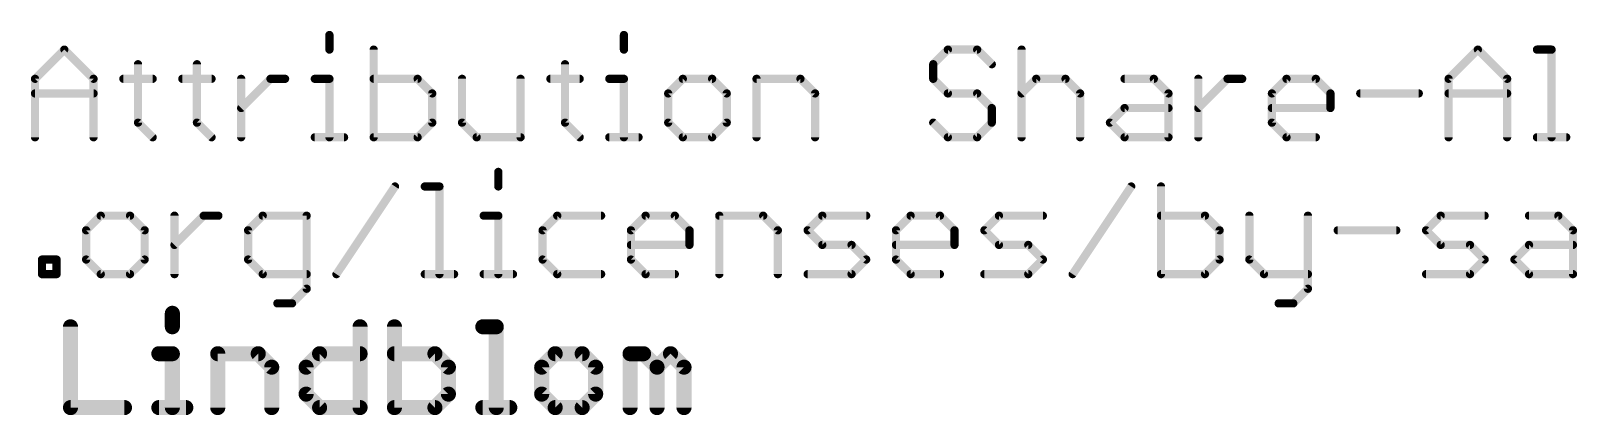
# Model space of a CAD drawing. Extents: x -33 to 74, y -20 to 37.
# Drawn here: x 23.19 to 51.84, y -19.05 to -11.92 of the extents above; entities that cross this region are included whole.
import ezdxf

# ---------------------------------------------------------------- set-up
doc = ezdxf.new("R2010")
doc.units = 0
doc.layers.add('51', color=53, linetype='CONTINUOUS')

msp = doc.modelspace()

# ---------------------------------------------------------------- linework, layer by layer
at = {"layer": '51'}
for points, const_width in [([(28.7207, -11.9956), (28.7207, -12.2668)], 0.1524), ([(34.1779, -11.9956), (34.1779, -12.2668)], 0.1524), ([(23.2652, -12.8091), (23.8076, -12.2668)], 0.1524), ([(23.8076, -12.2668), (24.3499, -12.8091)], 0.1524), ([(29.541, -12.2668), (29.541, -13.8938)], 0.1524), ([(40.1808, -12.2668), (39.9097, -12.538)], 0.1524), ([(40.7231, -12.2668), (40.1808, -12.2668)], 0.1524), ([(40.9943, -12.538), (40.7231, -12.2668)], 0.1524), ([(41.5468, -12.2668), (41.5468, -13.8938)], 0.1524), ([(49.4597, -12.8091), (50.0021, -12.2668)], 0.1524), ([(50.0021, -12.2668), (50.5444, -12.8091)], 0.1524), ([(51.0969, -12.2668), (51.3681, -12.2668)], 0.1524), ([(51.3681, -12.2668), (51.3681, -13.8938)], 0.1524), ([(25.1736, -12.538), (25.1736, -13.6226)], 0.1524), ([(26.265, -12.538), (26.265, -13.6226)], 0.1524), ([(33.0865, -12.538), (33.0865, -13.6226)], 0.1524), ([(39.9097, -12.538), (39.9097, -12.8091)], 0.1524), ([(23.2652, -13.8938), (23.2652, -12.8091)], 0.1524), ([(24.3499, -12.8091), (24.3499, -13.8938)], 0.1524), ([(24.9024, -12.8091), (25.4447, -12.8091)], 0.1524), ([(25.9938, -12.8091), (26.5362, -12.8091)], 0.1524), ([(27.0853, -13.8938), (27.0853, -12.8091)], 0.1524), ([(27.0853, -13.3515), (27.6276, -12.8091)], 0.1524), ([(27.6276, -12.8091), (27.8988, -12.8091)], 0.1524), ([(28.4496, -12.8091), (28.7207, -12.8091)], 0.1524), ([(28.7207, -12.8091), (28.7207, -13.8938)], 0.1524), ([(30.3545, -12.8091), (29.541, -12.8091)], 0.1524), ([(30.6257, -13.0803), (30.3545, -12.8091)], 0.1524), ([(31.1782, -12.8091), (31.1782, -13.6226)], 0.1524), ([(32.2628, -13.8938), (32.2628, -12.8091)], 0.1524), ([(32.8153, -12.8091), (33.3576, -12.8091)], 0.1524), ([(33.9067, -12.8091), (34.1779, -12.8091)], 0.1524), ([(34.1779, -12.8091), (34.1779, -13.8938)], 0.1524), ([(35.2693, -12.8091), (34.9982, -13.0803)], 0.1524), ([(35.8117, -12.8091), (35.2693, -12.8091)], 0.1524), ([(36.0828, -13.0803), (35.8117, -12.8091)], 0.1524), ([(36.6353, -13.8938), (36.6353, -12.8091)], 0.1524), ([(36.6353, -12.8091), (37.4488, -12.8091)], 0.1524), ([(37.4488, -12.8091), (37.72, -13.0803)], 0.1524), ([(39.9097, -12.8091), (40.1808, -13.0803)], 0.1524), ([(41.5468, -13.0803), (41.818, -12.8091)], 0.1524), ([(41.818, -12.8091), (42.3603, -12.8091)], 0.1524), ([(42.3603, -12.8091), (42.6315, -13.0803)], 0.1524), ([(43.4551, -12.8091), (43.9975, -12.8091)], 0.1524), ([(43.9975, -12.8091), (44.2686, -13.0803)], 0.1524), ([(44.8211, -13.8938), (44.8211, -12.8091)], 0.1524), ([(44.8211, -13.3515), (45.3635, -12.8091)], 0.1524), ([(45.3635, -12.8091), (45.6346, -12.8091)], 0.1524), ([(46.1854, -13.0803), (46.4566, -12.8091)], 0.1524), ([(46.4566, -12.8091), (46.9989, -12.8091)], 0.1524), ([(46.9989, -12.8091), (47.2701, -13.0803)], 0.1524), ([(49.4597, -13.8938), (49.4597, -12.8091)], 0.1524), ([(50.5444, -12.8091), (50.5444, -13.8938)], 0.1524), ([(23.2652, -13.0803), (24.3499, -13.0803)], 0.1524), ([(30.6257, -13.6226), (30.6257, -13.0803)], 0.1524), ([(34.9982, -13.0803), (34.9982, -13.6226)], 0.1524), ([(36.0828, -13.6226), (36.0828, -13.0803)], 0.1524), ([(37.72, -13.0803), (37.72, -13.8938)], 0.1524), ([(40.1808, -13.0803), (40.7231, -13.0803)], 0.1524), ([(40.7231, -13.0803), (40.9943, -13.3515)], 0.1524), ([(42.6315, -13.0803), (42.6315, -13.8938)], 0.1524), ([(44.2686, -13.0803), (44.2686, -13.8938)], 0.1524), ([(46.1854, -13.6226), (46.1854, -13.0803)], 0.1524), ([(47.2701, -13.0803), (47.2701, -13.3515)], 0.1524), ([(47.8226, -13.0803), (48.9072, -13.0803)], 0.1524), ([(49.4597, -13.0803), (50.5444, -13.0803)], 0.1524), ([(40.9943, -13.3515), (40.9943, -13.6226)], 0.1524), ([(43.184, -13.6226), (43.4551, -13.3515)], 0.1524), ([(43.4551, -13.3515), (44.2686, -13.3515)], 0.1524), ([(47.2701, -13.3515), (46.1854, -13.3515)], 0.1524), ([(25.1736, -13.6226), (25.4447, -13.8938)], 0.1524), ([(26.265, -13.6226), (26.5362, -13.8938)], 0.1524), ([(30.3545, -13.8938), (30.6257, -13.6226)], 0.1524), ([(31.1782, -13.6226), (31.4493, -13.8938)], 0.1524), ([(33.0865, -13.6226), (33.3576, -13.8938)], 0.1524), ([(34.9982, -13.6226), (35.2693, -13.8938)], 0.1524), ([(35.8117, -13.8938), (36.0828, -13.6226)], 0.1524), ([(40.1808, -13.8938), (39.9097, -13.6226)], 0.1524), ([(40.9943, -13.6226), (40.7231, -13.8938)], 0.1524), ([(43.4551, -13.8938), (43.184, -13.6226)], 0.1524), ([(46.4566, -13.8938), (46.1854, -13.6226)], 0.1524), ([(28.4496, -13.8938), (28.9919, -13.8938)], 0.1524), ([(29.541, -13.8938), (30.3545, -13.8938)], 0.1524), ([(31.4493, -13.8938), (32.2628, -13.8938)], 0.1524), ([(33.9067, -13.8938), (34.4491, -13.8938)], 0.1524), ([(35.2693, -13.8938), (35.8117, -13.8938)], 0.1524), ([(40.7231, -13.8938), (40.1808, -13.8938)], 0.1524), ([(44.2686, -13.8938), (43.4551, -13.8938)], 0.1524), ([(46.9989, -13.8938), (46.4566, -13.8938)], 0.1524), ([(51.0969, -13.8938), (51.6392, -13.8938)], 0.1524), ([(31.8506, -14.5356), (31.8506, -14.8068)], 0.1524), ([(28.8508, -16.4338), (29.9355, -14.8068)], 0.1524), ([(30.488, -14.8068), (30.7591, -14.8068)], 0.1524), ([(30.7591, -14.8068), (30.7591, -16.4338)], 0.1524), ([(42.4938, -16.4338), (43.5785, -14.8068)], 0.1524), ([(44.1309, -14.8068), (44.1309, -16.4338)], 0.1524), ([(24.4834, -15.3491), (24.2122, -15.6203)], 0.1524), ([(25.0257, -15.3491), (24.4834, -15.3491)], 0.1524), ([(25.2969, -15.6203), (25.0257, -15.3491)], 0.1524), ([(25.8494, -16.4338), (25.8494, -15.3491)], 0.1524), ([(25.8494, -15.8915), (26.3917, -15.3491)], 0.1524), ([(26.3917, -15.3491), (26.6629, -15.3491)], 0.1524), ([(27.4848, -15.3491), (27.2137, -15.6203)], 0.1524), ([(28.2983, -15.3491), (27.4848, -15.3491)], 0.1524), ([(28.2983, -16.705), (28.2983, -15.3491)], 0.1524), ([(31.5794, -15.3491), (31.8506, -15.3491)], 0.1524), ([(31.8506, -15.3491), (31.8506, -16.4338)], 0.1524), ([(32.942, -15.3491), (32.6709, -15.6203)], 0.1524), ([(33.7555, -15.3491), (32.942, -15.3491)], 0.1524), ([(34.308, -15.6203), (34.5792, -15.3491)], 0.1524), ([(34.5792, -15.3491), (35.1215, -15.3491)], 0.1524), ([(35.1215, -15.3491), (35.3927, -15.6203)], 0.1524), ([(35.9452, -16.4338), (35.9452, -15.3491)], 0.1524), ([(35.9452, -15.3491), (36.7587, -15.3491)], 0.1524), ([(36.7587, -15.3491), (37.0298, -15.6203)], 0.1524), ([(37.5823, -15.6203), (37.8535, -15.3491)], 0.1524), ([(37.8535, -15.3491), (38.667, -15.3491)], 0.1524), ([(39.2195, -15.6203), (39.4906, -15.3491)], 0.1524), ([(39.4906, -15.3491), (40.033, -15.3491)], 0.1524), ([(40.033, -15.3491), (40.3041, -15.6203)], 0.1524), ([(40.8566, -15.6203), (41.1278, -15.3491)], 0.1524), ([(41.1278, -15.3491), (41.9413, -15.3491)], 0.1524), ([(44.9444, -15.3491), (44.1309, -15.3491)], 0.1524), ([(45.2156, -15.6203), (44.9444, -15.3491)], 0.1524), ([(45.7681, -15.3491), (45.7681, -16.1626)], 0.1524), ([(46.8528, -15.3491), (46.8528, -16.705)], 0.1524), ([(49.0424, -15.6203), (49.3136, -15.3491)], 0.1524), ([(49.3136, -15.3491), (50.1271, -15.3491)], 0.1524), ([(50.9507, -15.3491), (51.4931, -15.3491)], 0.1524), ([(51.4931, -15.3491), (51.7642, -15.6203)], 0.1524), ([(24.2122, -15.6203), (24.2122, -16.1626)], 0.1524), ([(25.2969, -16.1626), (25.2969, -15.6203)], 0.1524), ([(27.2137, -15.6203), (27.2137, -16.1626)], 0.1524), ([(32.6709, -15.6203), (32.6709, -16.1626)], 0.1524), ([(34.308, -16.1626), (34.308, -15.6203)], 0.1524), ([(35.3927, -15.6203), (35.3927, -15.8915)], 0.1524), ([(37.0298, -15.6203), (37.0298, -16.4338)], 0.1524), ([(37.8535, -15.8915), (37.5823, -15.6203)], 0.1524), ([(39.2195, -16.1626), (39.2195, -15.6203)], 0.1524), ([(40.3041, -15.6203), (40.3041, -15.8915)], 0.1524), ([(41.1278, -15.8915), (40.8566, -15.6203)], 0.1524), ([(45.2156, -16.1626), (45.2156, -15.6203)], 0.1524), ([(47.4053, -15.6203), (48.4899, -15.6203)], 0.1524), ([(49.3136, -15.8915), (49.0424, -15.6203)], 0.1524), ([(51.7642, -15.6203), (51.7642, -16.4338)], 0.1524), ([(35.3927, -15.8915), (34.308, -15.8915)], 0.1524), ([(38.3958, -15.8915), (37.8535, -15.8915)], 0.1524), ([(38.667, -16.1626), (38.3958, -15.8915)], 0.1524), ([(40.3041, -15.8915), (39.2195, -15.8915)], 0.1524), ([(41.6701, -15.8915), (41.1278, -15.8915)], 0.1524), ([(41.9413, -16.1626), (41.6701, -15.8915)], 0.1524), ([(49.8559, -15.8915), (49.3136, -15.8915)], 0.1524), ([(50.1271, -16.1626), (49.8559, -15.8915)], 0.1524), ([(50.6796, -16.1626), (50.9507, -15.8915)], 0.1524), ([(50.9507, -15.8915), (51.7642, -15.8915)], 0.1524), ([(23.3936, -16.4338), (23.3936, -16.1626)], 0.1524), ([(23.3936, -16.1626), (23.6648, -16.1626)], 0.1524), ([(23.6648, -16.1626), (23.6648, -16.4338)], 0.1524), ([(24.2122, -16.1626), (24.4834, -16.4338)], 0.1524), ([(25.0257, -16.4338), (25.2969, -16.1626)], 0.1524), ([(27.2137, -16.1626), (27.4848, -16.4338)], 0.1524), ([(32.6709, -16.1626), (32.942, -16.4338)], 0.1524), ([(34.5792, -16.4338), (34.308, -16.1626)], 0.1524), ([(38.3958, -16.4338), (38.667, -16.1626)], 0.1524), ([(39.4906, -16.4338), (39.2195, -16.1626)], 0.1524), ([(41.6701, -16.4338), (41.9413, -16.1626)], 0.1524), ([(44.9444, -16.4338), (45.2156, -16.1626)], 0.1524), ([(45.7681, -16.1626), (46.0393, -16.4338)], 0.1524), ([(49.8559, -16.4338), (50.1271, -16.1626)], 0.1524), ([(50.9507, -16.4338), (50.6796, -16.1626)], 0.1524), ([(23.6648, -16.4338), (23.3936, -16.4338)], 0.1524), ([(24.4834, -16.4338), (25.0257, -16.4338)], 0.1524), ([(27.4848, -16.4338), (28.2983, -16.4338)], 0.1524), ([(30.488, -16.4338), (31.0303, -16.4338)], 0.1524), ([(31.5794, -16.4338), (32.1217, -16.4338)], 0.1524), ([(32.942, -16.4338), (33.7555, -16.4338)], 0.1524), ([(35.1215, -16.4338), (34.5792, -16.4338)], 0.1524), ([(37.5823, -16.4338), (38.3958, -16.4338)], 0.1524), ([(40.033, -16.4338), (39.4906, -16.4338)], 0.1524), ([(40.8566, -16.4338), (41.6701, -16.4338)], 0.1524), ([(44.1309, -16.4338), (44.9444, -16.4338)], 0.1524), ([(46.0393, -16.4338), (46.8528, -16.4338)], 0.1524), ([(49.0424, -16.4338), (49.8559, -16.4338)], 0.1524), ([(51.7642, -16.4338), (50.9507, -16.4338)], 0.1524), ([(27.756, -16.9761), (28.0272, -16.9761)], 0.1524), ([(28.0272, -16.9761), (28.2983, -16.705)], 0.1524), ([(46.5816, -16.9761), (46.3104, -16.9761)], 0.1524), ([(46.8528, -16.705), (46.5816, -16.9761)], 0.1524), ([(25.8097, -17.1604), (25.8097, -17.4104)], 0.2794), ([(23.9226, -17.4104), (23.9226, -18.9103)], 0.2794), ([(29.2883, -17.4104), (29.2883, -18.9103)], 0.2794), ([(29.9255, -17.4104), (29.9255, -18.9103)], 0.2794), ([(31.5627, -17.4104), (31.8126, -17.4104)], 0.2794), ([(31.8126, -17.4104), (31.8126, -18.9103)], 0.2794), ([(25.5598, -17.9104), (25.8097, -17.9104)], 0.2794), ([(25.8097, -17.9104), (25.8097, -18.9103)], 0.2794), ([(26.6512, -18.9103), (26.6512, -17.9104)], 0.2794), ([(26.6512, -17.9104), (27.4011, -17.9104)], 0.2794), ([(27.4011, -17.9104), (27.6511, -18.1604)], 0.2794), ([(27.6511, -18.1604), (27.6511, -18.9103)], 0.2794), ([(28.2884, -18.1604), (28.5383, -17.9104)], 0.2794), ([(28.2884, -18.6603), (28.2884, -18.1604)], 0.2794), ([(28.5383, -17.9104), (29.2883, -17.9104)], 0.2794), ([(30.6755, -17.9104), (29.9255, -17.9104)], 0.2794), ([(30.9254, -18.1604), (30.6755, -17.9104)], 0.2794), ([(30.9254, -18.6603), (30.9254, -18.1604)], 0.2794), ([(32.9041, -17.9104), (32.6541, -18.1604)], 0.2794), ([(32.6541, -18.1604), (32.6541, -18.6603)], 0.2794), ([(33.404, -17.9104), (32.9041, -17.9104)], 0.2794), ([(33.654, -18.1604), (33.404, -17.9104)], 0.2794), ([(33.654, -18.6603), (33.654, -18.1604)], 0.2794), ([(34.2913, -18.9103), (34.2913, -17.9104)], 0.2794), ([(34.2913, -17.9104), (34.5412, -17.9104)], 0.2794), ([(34.5412, -17.9104), (34.7912, -18.1604)], 0.2794), ([(34.7912, -18.1604), (35.0412, -17.9104)], 0.2794), ([(34.7912, -18.1604), (34.7912, -18.9103)], 0.2794), ([(35.0412, -17.9104), (35.2912, -18.1604)], 0.2794), ([(35.2912, -18.1604), (35.2912, -18.9103)], 0.2794), ([(28.5383, -18.9103), (28.2884, -18.6603)], 0.2794), ([(30.6755, -18.9103), (30.9254, -18.6603)], 0.2794), ([(32.6541, -18.6603), (32.9041, -18.9103)], 0.2794), ([(33.404, -18.9103), (33.654, -18.6603)], 0.2794), ([(23.9226, -18.9103), (24.9225, -18.9103)], 0.2794), ([(25.5598, -18.9103), (26.0597, -18.9103)], 0.2794), ([(29.2883, -18.9103), (28.5383, -18.9103)], 0.2794), ([(29.9255, -18.9103), (30.6755, -18.9103)], 0.2794), ([(31.5627, -18.9103), (32.0626, -18.9103)], 0.2794), ([(32.9041, -18.9103), (33.404, -18.9103)], 0.2794)]:
    msp.add_lwpolyline(points, dxfattribs=dict(at, const_width=const_width))
for points, const_width in [([(28.7588, -11.9956, 1), (28.6826, -11.9956)], 0.0762), ([(34.216, -11.9956, 1), (34.1398, -11.9956)], 0.0762), ([(23.8345, -12.2399, 1), (23.7806, -12.2938)], 0.0762), ([(23.8345, -12.2938, 1), (23.7806, -12.2399)], 0.0762), ([(28.6826, -12.2668, 1), (28.7588, -12.2668)], 0.0762), ([(29.5791, -12.2668, 1), (29.5029, -12.2668)], 0.0762), ([(34.1398, -12.2668, 1), (34.216, -12.2668)], 0.0762), ([(40.1808, -12.2287, 1), (40.1808, -12.3049)], 0.0762), ([(40.2078, -12.2938, 1), (40.1539, -12.2399)], 0.0762), ([(40.7501, -12.2399, 1), (40.6962, -12.2938)], 0.0762), ([(40.7231, -12.3049, 1), (40.7231, -12.2287)], 0.0762), ([(41.5849, -12.2668, 1), (41.5087, -12.2668)], 0.0762), ([(50.029, -12.2399, 1), (49.9751, -12.2938)], 0.0762), ([(50.029, -12.2938, 1), (49.9751, -12.2399)], 0.0762), ([(51.0969, -12.2287, 1), (51.0969, -12.3049)], 0.0762), ([(51.4062, -12.2668, 1), (51.33, -12.2668)], 0.0762), ([(51.3681, -12.3049, 1), (51.3681, -12.2287)], 0.0762), ([(25.2117, -12.538, 1), (25.1355, -12.538)], 0.0762), ([(26.3031, -12.538, 1), (26.2269, -12.538)], 0.0762), ([(33.1246, -12.538, 1), (33.0484, -12.538)], 0.0762), ([(39.8827, -12.511, 1), (39.9366, -12.5649)], 0.0762), ([(39.9478, -12.538, 1), (39.8716, -12.538)], 0.0762), ([(40.9674, -12.5649, 1), (41.0213, -12.511)], 0.0762), ([(23.3033, -12.8091, 1), (23.2271, -12.8091)], 0.0762), ([(23.2383, -12.7822, 1), (23.2922, -12.8361)], 0.0762), ([(24.388, -12.8091, 1), (24.3118, -12.8091)], 0.0762), ([(24.3229, -12.8361, 1), (24.3768, -12.7822)], 0.0762), ([(24.9024, -12.771, 1), (24.9024, -12.8472)], 0.0762), ([(25.4447, -12.8472, 1), (25.4447, -12.771)], 0.0762), ([(25.9938, -12.771, 1), (25.9938, -12.8472)], 0.0762), ([(26.5362, -12.8472, 1), (26.5362, -12.771)], 0.0762), ([(27.1234, -12.8091, 1), (27.0472, -12.8091)], 0.0762), ([(27.6276, -12.771, 1), (27.6276, -12.8472)], 0.0762), ([(27.6545, -12.8361, 1), (27.6006, -12.7822)], 0.0762), ([(27.8988, -12.8472, 1), (27.8988, -12.771)], 0.0762), ([(28.4496, -12.771, 1), (28.4496, -12.8472)], 0.0762), ([(28.7588, -12.8091, 1), (28.6826, -12.8091)], 0.0762), ([(28.7207, -12.8472, 1), (28.7207, -12.771)], 0.0762), ([(29.541, -12.771, 1), (29.541, -12.8472)], 0.0762), ([(30.3814, -12.7822, 1), (30.3275, -12.8361)], 0.0762), ([(30.3545, -12.8472, 1), (30.3545, -12.771)], 0.0762), ([(31.2163, -12.8091, 1), (31.1401, -12.8091)], 0.0762), ([(32.3009, -12.8091, 1), (32.2247, -12.8091)], 0.0762), ([(32.8153, -12.771, 1), (32.8153, -12.8472)], 0.0762), ([(33.3576, -12.8472, 1), (33.3576, -12.771)], 0.0762), ([(33.9067, -12.771, 1), (33.9067, -12.8472)], 0.0762), ([(34.216, -12.8091, 1), (34.1398, -12.8091)], 0.0762), ([(34.1779, -12.8472, 1), (34.1779, -12.771)], 0.0762), ([(35.2693, -12.771, 1), (35.2693, -12.8472)], 0.0762), ([(35.2963, -12.8361, 1), (35.2424, -12.7822)], 0.0762), ([(35.8386, -12.7822, 1), (35.7847, -12.8361)], 0.0762), ([(35.8117, -12.8472, 1), (35.8117, -12.771)], 0.0762), ([(36.6734, -12.8091, 1), (36.5972, -12.8091)], 0.0762), ([(36.6353, -12.771, 1), (36.6353, -12.8472)], 0.0762), ([(37.4758, -12.7822, 1), (37.4219, -12.8361)], 0.0762), ([(37.4488, -12.8472, 1), (37.4488, -12.771)], 0.0762), ([(39.9366, -12.7822, 1), (39.8827, -12.8361)], 0.0762), ([(39.8716, -12.8091, 1), (39.9478, -12.8091)], 0.0762), ([(41.818, -12.771, 1), (41.818, -12.8472)], 0.0762), ([(41.8449, -12.8361, 1), (41.791, -12.7822)], 0.0762), ([(42.3872, -12.7822, 1), (42.3334, -12.8361)], 0.0762), ([(42.3603, -12.8472, 1), (42.3603, -12.771)], 0.0762), ([(43.4551, -12.771, 1), (43.4551, -12.8472)], 0.0762), ([(44.0244, -12.7822, 1), (43.9705, -12.8361)], 0.0762), ([(43.9975, -12.8472, 1), (43.9975, -12.771)], 0.0762), ([(44.8592, -12.8091, 1), (44.783, -12.8091)], 0.0762), ([(45.3635, -12.771, 1), (45.3635, -12.8472)], 0.0762), ([(45.3904, -12.8361, 1), (45.3365, -12.7822)], 0.0762), ([(45.6346, -12.8472, 1), (45.6346, -12.771)], 0.0762), ([(46.4566, -12.771, 1), (46.4566, -12.8472)], 0.0762), ([(46.4835, -12.8361, 1), (46.4296, -12.7822)], 0.0762), ([(47.0259, -12.7822, 1), (46.972, -12.8361)], 0.0762), ([(46.9989, -12.8472, 1), (46.9989, -12.771)], 0.0762), ([(49.4978, -12.8091, 1), (49.4216, -12.8091)], 0.0762), ([(49.4328, -12.7822, 1), (49.4867, -12.8361)], 0.0762), ([(50.5825, -12.8091, 1), (50.5063, -12.8091)], 0.0762), ([(50.5174, -12.8361, 1), (50.5713, -12.7822)], 0.0762), ([(23.2652, -13.0422, 1), (23.2652, -13.1184)], 0.0762), ([(24.3499, -13.1184, 1), (24.3499, -13.0422)], 0.0762), ([(30.6638, -13.0803, 1), (30.5876, -13.0803)], 0.0762), ([(30.5987, -13.1072, 1), (30.6526, -13.0534)], 0.0762), ([(35.0363, -13.0803, 1), (34.9601, -13.0803)], 0.0762), ([(34.9712, -13.0534, 1), (35.0251, -13.1072)], 0.0762), ([(36.1209, -13.0803, 1), (36.0447, -13.0803)], 0.0762), ([(36.0559, -13.1072, 1), (36.1098, -13.0534)], 0.0762), ([(37.7581, -13.0803, 1), (37.6819, -13.0803)], 0.0762), ([(37.6931, -13.1072, 1), (37.7469, -13.0534)], 0.0762), ([(40.1808, -13.0422, 1), (40.1808, -13.1184)], 0.0762), ([(40.1539, -13.1072, 1), (40.2078, -13.0534)], 0.0762), ([(40.7501, -13.0534, 1), (40.6962, -13.1072)], 0.0762), ([(40.7231, -13.1184, 1), (40.7231, -13.0422)], 0.0762), ([(41.5199, -13.0534, 1), (41.5738, -13.1072)], 0.0762), ([(42.6696, -13.0803, 1), (42.5934, -13.0803)], 0.0762), ([(42.6045, -13.1072, 1), (42.6584, -13.0534)], 0.0762), ([(44.3067, -13.0803, 1), (44.2305, -13.0803)], 0.0762), ([(44.2417, -13.1072, 1), (44.2956, -13.0534)], 0.0762), ([(46.2235, -13.0803, 1), (46.1473, -13.0803)], 0.0762), ([(46.1585, -13.0534, 1), (46.2124, -13.1072)], 0.0762), ([(47.3082, -13.0803, 1), (47.232, -13.0803)], 0.0762), ([(47.2431, -13.1072, 1), (47.297, -13.0534)], 0.0762), ([(47.8226, -13.0422, 1), (47.8226, -13.1184)], 0.0762), ([(48.9072, -13.1184, 1), (48.9072, -13.0422)], 0.0762), ([(49.4597, -13.0422, 1), (49.4597, -13.1184)], 0.0762), ([(50.5444, -13.1184, 1), (50.5444, -13.0422)], 0.0762), ([(27.0583, -13.3245, 1), (27.1122, -13.3784)], 0.0762), ([(41.0324, -13.3515, 1), (40.9562, -13.3515)], 0.0762), ([(40.9674, -13.3784, 1), (41.0213, -13.3245)], 0.0762), ([(43.4551, -13.3134, 1), (43.4551, -13.3896)], 0.0762), ([(43.4821, -13.3784, 1), (43.4282, -13.3245)], 0.0762), ([(44.2686, -13.3896, 1), (44.2686, -13.3134)], 0.0762), ([(44.7942, -13.3245, 1), (44.8481, -13.3784)], 0.0762), ([(46.1854, -13.3134, 1), (46.1854, -13.3896)], 0.0762), ([(47.232, -13.3515, 1), (47.3082, -13.3515)], 0.0762), ([(47.2701, -13.3896, 1), (47.2701, -13.3134)], 0.0762), ([(25.2005, -13.5957, 1), (25.1466, -13.6496)], 0.0762), ([(25.1355, -13.6226, 1), (25.2117, -13.6226)], 0.0762), ([(26.2919, -13.5957, 1), (26.238, -13.6496)], 0.0762), ([(26.2269, -13.6226, 1), (26.3031, -13.6226)], 0.0762), ([(30.5876, -13.6226, 1), (30.6638, -13.6226)], 0.0762), ([(30.6526, -13.6496, 1), (30.5987, -13.5957)], 0.0762), ([(31.2051, -13.5957, 1), (31.1512, -13.6496)], 0.0762), ([(31.1401, -13.6226, 1), (31.2163, -13.6226)], 0.0762), ([(33.1134, -13.5957, 1), (33.0595, -13.6496)], 0.0762), ([(33.0484, -13.6226, 1), (33.1246, -13.6226)], 0.0762), ([(35.0251, -13.5957, 1), (34.9712, -13.6496)], 0.0762), ([(34.9601, -13.6226, 1), (35.0363, -13.6226)], 0.0762), ([(36.0447, -13.6226, 1), (36.1209, -13.6226)], 0.0762), ([(36.1098, -13.6496, 1), (36.0559, -13.5957)], 0.0762), ([(39.9366, -13.5957, 1), (39.8827, -13.6496)], 0.0762), ([(40.9562, -13.6226, 1), (41.0324, -13.6226)], 0.0762), ([(41.0213, -13.6496, 1), (40.9674, -13.5957)], 0.0762), ([(43.2109, -13.5957, 1), (43.157, -13.6496)], 0.0762), ([(43.157, -13.5957, 1), (43.2109, -13.6496)], 0.0762), ([(46.2124, -13.5957, 1), (46.1585, -13.6496)], 0.0762), ([(46.1473, -13.6226, 1), (46.2235, -13.6226)], 0.0762), ([(23.2271, -13.8938, 1), (23.3033, -13.8938)], 0.0762), ([(24.3118, -13.8938, 1), (24.388, -13.8938)], 0.0762), ([(25.4178, -13.9207, 1), (25.4717, -13.8669)], 0.0762), ([(26.5092, -13.9207, 1), (26.5631, -13.8669)], 0.0762), ([(27.0472, -13.8938, 1), (27.1234, -13.8938)], 0.0762), ([(28.4496, -13.8557, 1), (28.4496, -13.9319)], 0.0762), ([(28.6826, -13.8938, 1), (28.7588, -13.8938)], 0.0762), ([(28.9919, -13.9319, 1), (28.9919, -13.8557)], 0.0762), ([(29.541, -13.8557, 1), (29.541, -13.9319)], 0.0762), ([(29.5029, -13.8938, 1), (29.5791, -13.8938)], 0.0762), ([(30.3276, -13.8669, 1), (30.3814, -13.9207)], 0.0762), ([(30.3545, -13.9319, 1), (30.3545, -13.8557)], 0.0762), ([(31.4493, -13.8557, 1), (31.4493, -13.9319)], 0.0762), ([(31.4224, -13.9207, 1), (31.4763, -13.8669)], 0.0762), ([(32.2247, -13.8938, 1), (32.3009, -13.8938)], 0.0762), ([(32.2628, -13.9319, 1), (32.2628, -13.8557)], 0.0762), ([(33.3307, -13.9207, 1), (33.3846, -13.8669)], 0.0762), ([(33.9067, -13.8557, 1), (33.9067, -13.9319)], 0.0762), ([(34.1398, -13.8938, 1), (34.216, -13.8938)], 0.0762), ([(34.4491, -13.9319, 1), (34.4491, -13.8557)], 0.0762), ([(35.2693, -13.8557, 1), (35.2693, -13.9319)], 0.0762), ([(35.2424, -13.9207, 1), (35.2963, -13.8669)], 0.0762), ([(35.7847, -13.8669, 1), (35.8386, -13.9207)], 0.0762), ([(35.8117, -13.9319, 1), (35.8117, -13.8557)], 0.0762), ([(36.5972, -13.8938, 1), (36.6734, -13.8938)], 0.0762), ([(37.6819, -13.8938, 1), (37.7581, -13.8938)], 0.0762), ([(40.1808, -13.8557, 1), (40.1808, -13.9319)], 0.0762), ([(40.1539, -13.9207, 1), (40.2078, -13.8669)], 0.0762), ([(40.6962, -13.8669, 1), (40.7501, -13.9207)], 0.0762), ([(40.7231, -13.9319, 1), (40.7231, -13.8557)], 0.0762), ([(41.5087, -13.8938, 1), (41.5849, -13.8938)], 0.0762), ([(42.5934, -13.8938, 1), (42.6696, -13.8938)], 0.0762), ([(43.4551, -13.8557, 1), (43.4551, -13.9319)], 0.0762), ([(43.4282, -13.9207, 1), (43.4821, -13.8669)], 0.0762), ([(44.2305, -13.8938, 1), (44.3067, -13.8938)], 0.0762), ([(44.2686, -13.9319, 1), (44.2686, -13.8557)], 0.0762), ([(44.783, -13.8938, 1), (44.8592, -13.8938)], 0.0762), ([(46.4566, -13.8557, 1), (46.4566, -13.9319)], 0.0762), ([(46.4296, -13.9207, 1), (46.4835, -13.8669)], 0.0762), ([(46.9989, -13.9319, 1), (46.9989, -13.8557)], 0.0762), ([(49.4216, -13.8938, 1), (49.4978, -13.8938)], 0.0762), ([(50.5063, -13.8938, 1), (50.5825, -13.8938)], 0.0762), ([(51.0969, -13.8557, 1), (51.0969, -13.9319)], 0.0762), ([(51.33, -13.8938, 1), (51.4062, -13.8938)], 0.0762), ([(51.6392, -13.9319, 1), (51.6392, -13.8557)], 0.0762), ([(31.8887, -14.5356, 1), (31.8125, -14.5356)], 0.0762), ([(29.9672, -14.8279, 1), (29.9038, -14.7857)], 0.0762), ([(30.488, -14.7687, 1), (30.488, -14.8449)], 0.0762), ([(30.7972, -14.8068, 1), (30.721, -14.8068)], 0.0762), ([(30.7591, -14.8449, 1), (30.7591, -14.7687)], 0.0762), ([(31.8125, -14.8068, 1), (31.8887, -14.8068)], 0.0762), ([(43.6102, -14.8279, 1), (43.5468, -14.7857)], 0.0762), ([(44.169, -14.8068, 1), (44.0928, -14.8068)], 0.0762), ([(24.4834, -15.311, 1), (24.4834, -15.3872)], 0.0762), ([(24.5103, -15.3761, 1), (24.4564, -15.3222)], 0.0762), ([(25.0527, -15.3222, 1), (24.9988, -15.3761)], 0.0762), ([(25.0257, -15.3872, 1), (25.0257, -15.311)], 0.0762), ([(25.8875, -15.3491, 1), (25.8113, -15.3491)], 0.0762), ([(26.3917, -15.311, 1), (26.3917, -15.3872)], 0.0762), ([(26.4186, -15.3761, 1), (26.3648, -15.3222)], 0.0762), ([(26.6629, -15.3872, 1), (26.6629, -15.311)], 0.0762), ([(27.4848, -15.311, 1), (27.4848, -15.3872)], 0.0762), ([(27.5118, -15.3761, 1), (27.4579, -15.3222)], 0.0762), ([(28.3364, -15.3491, 1), (28.2602, -15.3491)], 0.0762), ([(28.2983, -15.3872, 1), (28.2983, -15.311)], 0.0762), ([(31.5794, -15.311, 1), (31.5794, -15.3872)], 0.0762), ([(31.8887, -15.3491, 1), (31.8125, -15.3491)], 0.0762), ([(31.8506, -15.3872, 1), (31.8506, -15.311)], 0.0762), ([(32.942, -15.311, 1), (32.942, -15.3872)], 0.0762), ([(32.969, -15.3761, 1), (32.9151, -15.3222)], 0.0762), ([(33.7555, -15.3872, 1), (33.7555, -15.311)], 0.0762), ([(34.5792, -15.311, 1), (34.5792, -15.3872)], 0.0762), ([(34.6061, -15.3761, 1), (34.5522, -15.3222)], 0.0762), ([(35.1484, -15.3222, 1), (35.0946, -15.3761)], 0.0762), ([(35.1215, -15.3872, 1), (35.1215, -15.311)], 0.0762), ([(35.9833, -15.3491, 1), (35.9071, -15.3491)], 0.0762), ([(35.9452, -15.311, 1), (35.9452, -15.3872)], 0.0762), ([(36.7856, -15.3222, 1), (36.7317, -15.3761)], 0.0762), ([(36.7587, -15.3872, 1), (36.7587, -15.311)], 0.0762), ([(37.8535, -15.311, 1), (37.8535, -15.3872)], 0.0762), ([(37.8804, -15.3761, 1), (37.8265, -15.3222)], 0.0762), ([(38.667, -15.3872, 1), (38.667, -15.311)], 0.0762), ([(39.4906, -15.311, 1), (39.4906, -15.3872)], 0.0762), ([(39.5176, -15.3761, 1), (39.4637, -15.3222)], 0.0762), ([(40.0599, -15.3222, 1), (40.006, -15.3761)], 0.0762), ([(40.033, -15.3872, 1), (40.033, -15.311)], 0.0762), ([(41.1278, -15.311, 1), (41.1278, -15.3872)], 0.0762), ([(41.1547, -15.3761, 1), (41.1009, -15.3222)], 0.0762), ([(41.9413, -15.3872, 1), (41.9413, -15.311)], 0.0762), ([(44.1309, -15.311, 1), (44.1309, -15.3872)], 0.0762), ([(44.9714, -15.3222, 1), (44.9175, -15.3761)], 0.0762), ([(44.9444, -15.3872, 1), (44.9444, -15.311)], 0.0762), ([(45.8062, -15.3491, 1), (45.73, -15.3491)], 0.0762), ([(46.8909, -15.3491, 1), (46.8147, -15.3491)], 0.0762), ([(49.3136, -15.311, 1), (49.3136, -15.3872)], 0.0762), ([(49.3405, -15.3761, 1), (49.2866, -15.3222)], 0.0762), ([(50.1271, -15.3872, 1), (50.1271, -15.311)], 0.0762), ([(50.9507, -15.311, 1), (50.9507, -15.3872)], 0.0762), ([(51.52, -15.3222, 1), (51.4661, -15.3761)], 0.0762), ([(51.4931, -15.3872, 1), (51.4931, -15.311)], 0.0762), ([(24.2503, -15.6203, 1), (24.1741, -15.6203)], 0.0762), ([(24.1853, -15.5934, 1), (24.2392, -15.6472)], 0.0762), ([(25.335, -15.6203, 1), (25.2588, -15.6203)], 0.0762), ([(25.2699, -15.6472, 1), (25.3238, -15.5934)], 0.0762), ([(27.2518, -15.6203, 1), (27.1756, -15.6203)], 0.0762), ([(27.1867, -15.5934, 1), (27.2406, -15.6472)], 0.0762), ([(32.709, -15.6203, 1), (32.6328, -15.6203)], 0.0762), ([(32.6439, -15.5934, 1), (32.6978, -15.6472)], 0.0762), ([(34.3461, -15.6203, 1), (34.2699, -15.6203)], 0.0762), ([(34.2811, -15.5934, 1), (34.335, -15.6472)], 0.0762), ([(35.4308, -15.6203, 1), (35.3546, -15.6203)], 0.0762), ([(35.3657, -15.6472, 1), (35.4196, -15.5934)], 0.0762), ([(37.0679, -15.6203, 1), (36.9917, -15.6203)], 0.0762), ([(37.0029, -15.6472, 1), (37.0568, -15.5934)], 0.0762), ([(37.6093, -15.5934, 1), (37.5554, -15.6472)], 0.0762), ([(37.5554, -15.5934, 1), (37.6093, -15.6472)], 0.0762), ([(39.2576, -15.6203, 1), (39.1814, -15.6203)], 0.0762), ([(39.1925, -15.5934, 1), (39.2464, -15.6472)], 0.0762), ([(40.3422, -15.6203, 1), (40.266, -15.6203)], 0.0762), ([(40.2772, -15.6472, 1), (40.3311, -15.5934)], 0.0762), ([(40.8836, -15.5934, 1), (40.8297, -15.6472)], 0.0762), ([(40.8297, -15.5934, 1), (40.8836, -15.6472)], 0.0762), ([(45.2537, -15.6203, 1), (45.1775, -15.6203)], 0.0762), ([(45.1887, -15.6472, 1), (45.2426, -15.5934)], 0.0762), ([(47.4053, -15.5822, 1), (47.4053, -15.6584)], 0.0762), ([(48.4899, -15.6584, 1), (48.4899, -15.5822)], 0.0762), ([(49.0694, -15.5934, 1), (49.0155, -15.6472)], 0.0762), ([(49.0155, -15.5934, 1), (49.0694, -15.6472)], 0.0762), ([(51.8023, -15.6203, 1), (51.7261, -15.6203)], 0.0762), ([(51.7373, -15.6472, 1), (51.7912, -15.5934)], 0.0762), ([(25.8224, -15.8645, 1), (25.8763, -15.9184)], 0.0762), ([(34.308, -15.8534, 1), (34.308, -15.9296)], 0.0762), ([(35.3546, -15.8915, 1), (35.4308, -15.8915)], 0.0762), ([(35.3927, -15.9296, 1), (35.3927, -15.8534)], 0.0762), ([(37.8535, -15.8534, 1), (37.8535, -15.9296)], 0.0762), ([(37.8265, -15.9184, 1), (37.8804, -15.8645)], 0.0762), ([(38.4228, -15.8645, 1), (38.3689, -15.9184)], 0.0762), ([(38.3958, -15.9296, 1), (38.3958, -15.8534)], 0.0762), ([(39.2195, -15.8534, 1), (39.2195, -15.9296)], 0.0762), ([(40.266, -15.8915, 1), (40.3422, -15.8915)], 0.0762), ([(40.3041, -15.9296, 1), (40.3041, -15.8534)], 0.0762), ([(41.1278, -15.8534, 1), (41.1278, -15.9296)], 0.0762), ([(41.1009, -15.9184, 1), (41.1547, -15.8645)], 0.0762), ([(41.6971, -15.8645, 1), (41.6432, -15.9184)], 0.0762), ([(41.6701, -15.9296, 1), (41.6701, -15.8534)], 0.0762), ([(49.3136, -15.8534, 1), (49.3136, -15.9296)], 0.0762), ([(49.2866, -15.9184, 1), (49.3405, -15.8645)], 0.0762), ([(49.8829, -15.8645, 1), (49.829, -15.9184)], 0.0762), ([(49.8559, -15.9296, 1), (49.8559, -15.8534)], 0.0762), ([(50.9507, -15.8534, 1), (50.9507, -15.9296)], 0.0762), ([(50.9777, -15.9184, 1), (50.9238, -15.8645)], 0.0762), ([(51.7642, -15.9296, 1), (51.7642, -15.8534)], 0.0762), ([(23.4317, -16.1626, 1), (23.3555, -16.1626)], 0.0762), ([(23.3936, -16.1245, 1), (23.3936, -16.2007)], 0.0762), ([(23.7029, -16.1626, 1), (23.6267, -16.1626)], 0.0762), ([(23.6648, -16.2007, 1), (23.6648, -16.1245)], 0.0762), ([(24.2392, -16.1357, 1), (24.1853, -16.1896)], 0.0762), ([(24.1741, -16.1626, 1), (24.2503, -16.1626)], 0.0762), ([(25.2588, -16.1626, 1), (25.335, -16.1626)], 0.0762), ([(25.3238, -16.1896, 1), (25.2699, -16.1357)], 0.0762), ([(27.2406, -16.1357, 1), (27.1867, -16.1896)], 0.0762), ([(27.1756, -16.1626, 1), (27.2518, -16.1626)], 0.0762), ([(32.6978, -16.1357, 1), (32.6439, -16.1896)], 0.0762), ([(32.6328, -16.1626, 1), (32.709, -16.1626)], 0.0762), ([(34.335, -16.1357, 1), (34.2811, -16.1896)], 0.0762), ([(34.2699, -16.1626, 1), (34.3461, -16.1626)], 0.0762), ([(38.6939, -16.1896, 1), (38.64, -16.1357)], 0.0762), ([(38.64, -16.1896, 1), (38.6939, -16.1357)], 0.0762), ([(39.2464, -16.1357, 1), (39.1925, -16.1896)], 0.0762), ([(39.1814, -16.1626, 1), (39.2576, -16.1626)], 0.0762), ([(41.9682, -16.1896, 1), (41.9144, -16.1357)], 0.0762), ([(41.9144, -16.1896, 1), (41.9682, -16.1357)], 0.0762), ([(45.1775, -16.1626, 1), (45.2537, -16.1626)], 0.0762), ([(45.2425, -16.1896, 1), (45.1887, -16.1357)], 0.0762), ([(45.795, -16.1357, 1), (45.7412, -16.1896)], 0.0762), ([(45.73, -16.1626, 1), (45.8062, -16.1626)], 0.0762), ([(50.154, -16.1896, 1), (50.1001, -16.1357)], 0.0762), ([(50.1001, -16.1896, 1), (50.154, -16.1357)], 0.0762), ([(50.7065, -16.1357, 1), (50.6526, -16.1896)], 0.0762), ([(50.6526, -16.1357, 1), (50.7065, -16.1896)], 0.0762), ([(23.3936, -16.3957, 1), (23.3936, -16.4719)], 0.0762), ([(23.3555, -16.4338, 1), (23.4317, -16.4338)], 0.0762), ([(23.6267, -16.4338, 1), (23.7029, -16.4338)], 0.0762), ([(23.6648, -16.4719, 1), (23.6648, -16.3957)], 0.0762), ([(24.4834, -16.3957, 1), (24.4834, -16.4719)], 0.0762), ([(24.4564, -16.4607, 1), (24.5103, -16.4069)], 0.0762), ([(24.9988, -16.4069, 1), (25.0526, -16.4607)], 0.0762), ([(25.0257, -16.4719, 1), (25.0257, -16.3957)], 0.0762), ([(25.8113, -16.4338, 1), (25.8875, -16.4338)], 0.0762), ([(27.4848, -16.3957, 1), (27.4848, -16.4719)], 0.0762), ([(27.4579, -16.4607, 1), (27.5118, -16.4069)], 0.0762), ([(28.2983, -16.4719, 1), (28.2983, -16.3957)], 0.0762), ([(28.8191, -16.4127, 1), (28.8825, -16.4549)], 0.0762), ([(30.488, -16.3957, 1), (30.488, -16.4719)], 0.0762), ([(30.721, -16.4338, 1), (30.7972, -16.4338)], 0.0762), ([(31.0303, -16.4719, 1), (31.0303, -16.3957)], 0.0762), ([(31.5794, -16.3957, 1), (31.5794, -16.4719)], 0.0762), ([(31.8125, -16.4338, 1), (31.8887, -16.4338)], 0.0762), ([(32.1217, -16.4719, 1), (32.1217, -16.3957)], 0.0762), ([(32.942, -16.3957, 1), (32.942, -16.4719)], 0.0762), ([(32.9151, -16.4607, 1), (32.969, -16.4069)], 0.0762), ([(33.7555, -16.4719, 1), (33.7555, -16.3957)], 0.0762), ([(34.5792, -16.3957, 1), (34.5792, -16.4719)], 0.0762), ([(34.5522, -16.4607, 1), (34.6061, -16.4069)], 0.0762), ([(35.1215, -16.4719, 1), (35.1215, -16.3957)], 0.0762), ([(35.9071, -16.4338, 1), (35.9833, -16.4338)], 0.0762), ([(36.9917, -16.4338, 1), (37.0679, -16.4338)], 0.0762), ([(37.5823, -16.3957, 1), (37.5823, -16.4719)], 0.0762), ([(38.3689, -16.4069, 1), (38.4228, -16.4607)], 0.0762), ([(38.3958, -16.4719, 1), (38.3958, -16.3957)], 0.0762), ([(39.4906, -16.3957, 1), (39.4906, -16.4719)], 0.0762), ([(39.4637, -16.4607, 1), (39.5176, -16.4069)], 0.0762), ([(40.033, -16.4719, 1), (40.033, -16.3957)], 0.0762), ([(40.8566, -16.3957, 1), (40.8566, -16.4719)], 0.0762), ([(41.6432, -16.4069, 1), (41.6971, -16.4607)], 0.0762), ([(41.6701, -16.4719, 1), (41.6701, -16.3957)], 0.0762), ([(42.4621, -16.4127, 1), (42.5255, -16.4549)], 0.0762), ([(44.1309, -16.3957, 1), (44.1309, -16.4719)], 0.0762), ([(44.0928, -16.4338, 1), (44.169, -16.4338)], 0.0762), ([(44.9175, -16.4069, 1), (44.9714, -16.4607)], 0.0762), ([(44.9444, -16.4719, 1), (44.9444, -16.3957)], 0.0762), ([(46.0393, -16.3957, 1), (46.0393, -16.4719)], 0.0762), ([(46.0123, -16.4607, 1), (46.0662, -16.4069)], 0.0762), ([(46.8528, -16.4719, 1), (46.8528, -16.3957)], 0.0762), ([(49.0424, -16.3957, 1), (49.0424, -16.4719)], 0.0762), ([(49.829, -16.4069, 1), (49.8829, -16.4607)], 0.0762), ([(49.8559, -16.4719, 1), (49.8559, -16.3957)], 0.0762), ([(50.9507, -16.3957, 1), (50.9507, -16.4719)], 0.0762), ([(50.9238, -16.4607, 1), (50.9777, -16.4069)], 0.0762), ([(51.7261, -16.4338, 1), (51.8023, -16.4338)], 0.0762), ([(51.7642, -16.4719, 1), (51.7642, -16.3957)], 0.0762), ([(27.756, -16.938, 1), (27.756, -17.0142)], 0.0762), ([(28.0272, -17.0142, 1), (28.0272, -16.938)], 0.0762), ([(28.2602, -16.705, 1), (28.3364, -16.705)], 0.0762), ([(28.3253, -16.7319, 1), (28.2714, -16.678)], 0.0762), ([(46.3104, -16.938, 1), (46.3104, -17.0142)], 0.0762), ([(46.5816, -17.0142, 1), (46.5816, -16.938)], 0.0762), ([(46.8147, -16.705, 1), (46.8909, -16.705)], 0.0762), ([(46.8797, -16.7319, 1), (46.8258, -16.678)], 0.0762), ([(25.8796, -17.1604, 1), (25.7399, -17.1604)], 0.1397), ([(28.0002, -16.9492, 1), (28.0541, -17.0031)], 0.0762), ([(46.5547, -16.9492, 1), (46.6085, -17.0031)], 0.0762), ([(23.9925, -17.4104, 1), (23.8528, -17.4104)], 0.1397), ([(25.7399, -17.4104, 1), (25.8796, -17.4104)], 0.1397), ([(29.3581, -17.4104, 1), (29.2184, -17.4104)], 0.1397), ([(29.9954, -17.4104, 1), (29.8557, -17.4104)], 0.1397), ([(31.5627, -17.3406, 1), (31.5627, -17.4803)], 0.1397), ([(31.8825, -17.4104, 1), (31.7428, -17.4104)], 0.1397), ([(31.8126, -17.4803, 1), (31.8126, -17.3406)], 0.1397), ([(25.5598, -17.8405, 1), (25.5598, -17.9802)], 0.1397), ([(25.8796, -17.9104, 1), (25.7399, -17.9104)], 0.1397), ([(25.8097, -17.9802, 1), (25.8097, -17.8405)], 0.1397), ([(26.6512, -17.8405, 1), (26.6512, -17.9802)], 0.1397), ([(26.7211, -17.9104, 1), (26.5814, -17.9104)], 0.1397), ([(27.4505, -17.861, 1), (27.3517, -17.9598)], 0.1397), ([(27.4011, -17.9802, 1), (27.4011, -17.8405)], 0.1397), ([(27.721, -18.1604, 1), (27.5813, -18.1604)], 0.1397), ([(27.6017, -18.2098, 1), (27.7005, -18.111)], 0.1397), ([(28.3582, -18.1604, 1), (28.2185, -18.1604)], 0.1397), ([(28.239, -18.111, 1), (28.3377, -18.2098)], 0.1397), ([(28.5383, -17.8405, 1), (28.5383, -17.9802)], 0.1397), ([(28.5877, -17.9598, 1), (28.4889, -17.861)], 0.1397), ([(29.2883, -17.9802, 1), (29.2883, -17.8405)], 0.1397), ([(29.9255, -17.8405, 1), (29.9255, -17.9802)], 0.1397), ([(30.7248, -17.861, 1), (30.6261, -17.9598)], 0.1397), ([(30.6755, -17.9802, 1), (30.6755, -17.8405)], 0.1397), ([(30.9953, -18.1604, 1), (30.8556, -18.1604)], 0.1397), ([(30.876, -18.2098, 1), (30.9748, -18.111)], 0.1397), ([(32.724, -18.1604, 1), (32.5843, -18.1604)], 0.1397), ([(32.6047, -18.111, 1), (32.7035, -18.2098)], 0.1397), ([(32.9041, -17.8405, 1), (32.9041, -17.9802)], 0.1397), ([(32.9535, -17.9598, 1), (32.8547, -17.861)], 0.1397), ([(33.4534, -17.861, 1), (33.3547, -17.9598)], 0.1397), ([(33.404, -17.9802, 1), (33.404, -17.8405)], 0.1397), ([(33.7239, -18.1604, 1), (33.5842, -18.1604)], 0.1397), ([(33.6046, -18.2098, 1), (33.7034, -18.111)], 0.1397), ([(34.2913, -17.8405, 1), (34.2913, -17.9802)], 0.1397), ([(34.3611, -17.9104, 1), (34.2214, -17.9104)], 0.1397), ([(34.5906, -17.861, 1), (34.4918, -17.9598)], 0.1397), ([(34.5412, -17.9802, 1), (34.5412, -17.8405)], 0.1397), ([(34.7418, -18.111, 1), (34.8406, -18.2098)], 0.1397), ([(34.8611, -18.1604, 1), (34.7214, -18.1604)], 0.1397), ([(34.7418, -18.2098, 1), (34.8406, -18.111)], 0.1397), ([(35.0906, -17.861, 1), (34.9918, -17.9598)], 0.1397), ([(35.0906, -17.9598, 1), (34.9918, -17.861)], 0.1397), ([(35.361, -18.1604, 1), (35.2213, -18.1604)], 0.1397), ([(35.2418, -18.2098, 1), (35.3406, -18.111)], 0.1397), ([(28.2185, -18.6603, 1), (28.3582, -18.6603)], 0.1397), ([(28.3377, -18.6109, 1), (28.239, -18.7097)], 0.1397), ([(30.8556, -18.6603, 1), (30.9953, -18.6603)], 0.1397), ([(30.9748, -18.7097, 1), (30.876, -18.6109)], 0.1397), ([(32.7035, -18.6109, 1), (32.6047, -18.7097)], 0.1397), ([(32.5843, -18.6603, 1), (32.724, -18.6603)], 0.1397), ([(33.5842, -18.6603, 1), (33.7239, -18.6603)], 0.1397), ([(33.7034, -18.7097, 1), (33.6046, -18.6109)], 0.1397), ([(23.9226, -18.8405, 1), (23.9226, -18.9801)], 0.1397), ([(23.8528, -18.9103, 1), (23.9925, -18.9103)], 0.1397), ([(24.9225, -18.9801, 1), (24.9225, -18.8405)], 0.1397), ([(25.5598, -18.8405, 1), (25.5598, -18.9801)], 0.1397), ([(25.7399, -18.9103, 1), (25.8796, -18.9103)], 0.1397), ([(26.0597, -18.9801, 1), (26.0597, -18.8405)], 0.1397), ([(26.5814, -18.9103, 1), (26.7211, -18.9103)], 0.1397), ([(27.5813, -18.9103, 1), (27.721, -18.9103)], 0.1397), ([(28.5383, -18.8405, 1), (28.5383, -18.9801)], 0.1397), ([(28.4889, -18.9597, 1), (28.5877, -18.8609)], 0.1397), ([(29.2184, -18.9103, 1), (29.3581, -18.9103)], 0.1397), ([(29.2883, -18.9801, 1), (29.2883, -18.8405)], 0.1397), ([(29.9255, -18.8405, 1), (29.9255, -18.9801)], 0.1397), ([(29.8557, -18.9103, 1), (29.9954, -18.9103)], 0.1397), ([(30.6261, -18.8609, 1), (30.7248, -18.9597)], 0.1397), ([(30.6755, -18.9801, 1), (30.6755, -18.8405)], 0.1397), ([(31.5627, -18.8405, 1), (31.5627, -18.9801)], 0.1397), ([(31.7428, -18.9103, 1), (31.8825, -18.9103)], 0.1397), ([(32.0626, -18.9801, 1), (32.0626, -18.8405)], 0.1397), ([(32.9041, -18.8405, 1), (32.9041, -18.9801)], 0.1397), ([(32.8547, -18.9597, 1), (32.9535, -18.8609)], 0.1397), ([(33.3547, -18.8609, 1), (33.4534, -18.9597)], 0.1397), ([(33.404, -18.9801, 1), (33.404, -18.8405)], 0.1397), ([(34.2214, -18.9103, 1), (34.3611, -18.9103)], 0.1397), ([(34.7214, -18.9103, 1), (34.8611, -18.9103)], 0.1397), ([(35.2213, -18.9103, 1), (35.361, -18.9103)], 0.1397)]:
    msp.add_lwpolyline(points, format="xyb", dxfattribs=dict(at, const_width=const_width))

doc.saveas('drawing.dxf')
